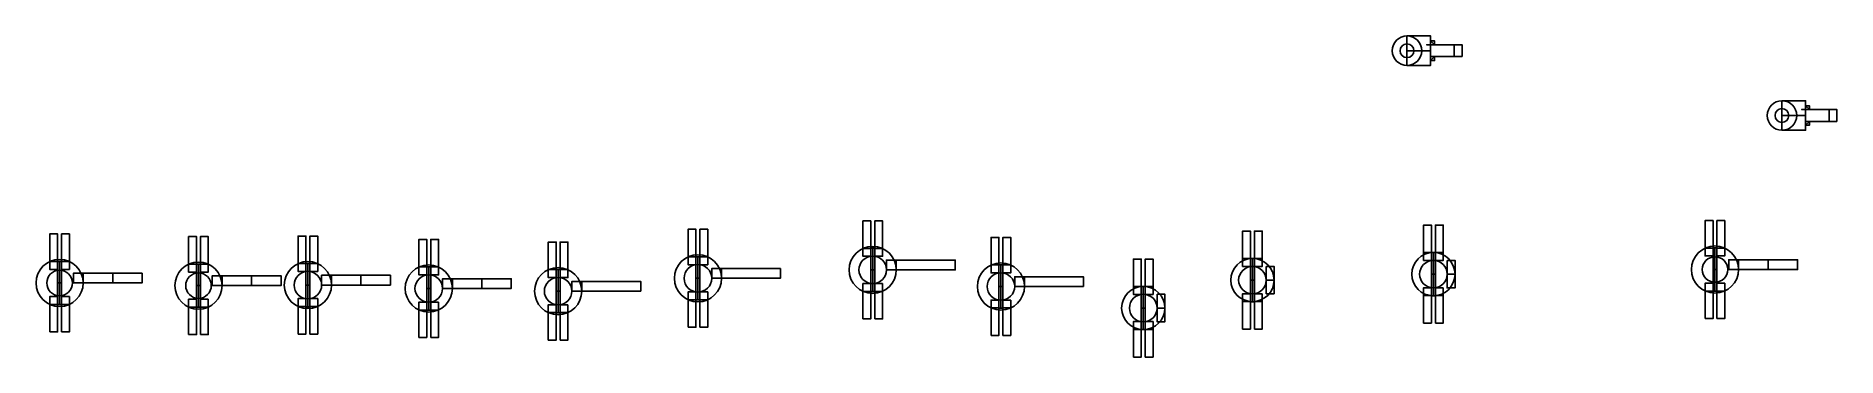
# Model space of a CAD drawing. Header units: millimetres. Extents: x -100 to 358, y 1330 to 1411.
import ezdxf

# ---------------------------------------------------------------- set-up
doc = ezdxf.new("R2010")
doc.units = ezdxf.units.MM

msp = doc.modelspace()

# ---------------------------------------------------------------- linework, layer by layer
at = {"extrusion": (-1, -1.51582e-13, 0)}
for p, q in [((254.56, 1409.16, 3.5), (253.56, 1409.16, 2.5)), ((349.93, 1392.66, 3.5), (348.93, 1392.66, 2.5))]:
    msp.add_line(p, q, dxfattribs=at)
for p, q in [((255.56, 1409.16), (254.56, 1410.16)), ((255.56, 1406.16), (254.56, 1405.16)), ((350.93, 1392.66), (349.93, 1393.66)), ((350.93, 1389.66), (349.93, 1388.66)), ((-91.67, 1360.99), (-91.67, 1353.97, 7)), ((70.7, 1362.18), (70.7, 1355.16, 7)), ((329.4, 1364.4), (329.4, 1357.38, 7)), ((-56.34, 1360.32), (-56.34, 1353.3, 7)), ((-28.51, 1360.46), (-28.51, 1353.43, 7)), ((2.23, 1359.59), (2.23, 1352.56, 7)), ((35.14, 1358.91), (35.14, 1351.89, 7)), ((112.66, 1351.84), (112.66, 1357.34)), ((255.27, 1350.77), (255.27, 1356.27)), ((326.9, 1351.93), (326.9, 1357.43)), ((-94.17, 1348.51), (-94.17, 1354.01)), ((-58.84, 1347.84), (-58.84, 1353.34)), ((-31.01, 1347.98), (-31.01, 1353.48)), ((-0.27, 1347.11), (-0.27, 1352.61)), ((32.64, 1346.43), (32.64, 1351.93)), ((68.2, 1349.7), (68.2, 1355.2)), ((112.66, 1351.84), (112.66, 1346.34)), ((116.16, 1351.84), (118.66, 1351.84)), ((145.27, 1347.62), (145.27, 1353.12)), ((209.24, 1349.25), (209.24, 1354.75)), ((212.74, 1352.75, 7), (212.74, 1345.75, 12.5)), ((326.9, 1351.93), (326.9, 1346.43)), ((330.4, 1351.93), (332.9, 1351.93)), ((332.9, 1351.93), (340.4, 1351.93, 7)), ((-94.17, 1348.51), (-94.17, 1343.01)), ((-90.67, 1348.51), (-88.17, 1348.51)), ((-88.17, 1348.51), (-80.67, 1348.51, 7)), ((-58.84, 1347.84), (-58.84, 1342.34)), ((-55.34, 1347.84), (-52.84, 1347.84)), ((-52.84, 1347.84), (-45.34, 1347.84, 7)), ((-31.01, 1347.98), (-31.01, 1342.48)), ((-27.51, 1347.98), (-25.01, 1347.98)), ((-25.01, 1347.98), (-17.51, 1347.98, 7)), ((-0.27, 1347.11), (-0.27, 1341.61)), ((3.23, 1347.11), (5.73, 1347.11)), ((5.73, 1347.11), (13.23, 1347.11, 7)), ((68.2, 1349.7), (68.2, 1344.2)), ((71.7, 1349.7), (74.2, 1349.7)), ((145.27, 1347.62), (145.27, 1342.12)), ((148.77, 1347.62), (151.27, 1347.62)), ((181.48, 1342.14, -7), (181.48, 1347.64, -7)), ((209.24, 1349.25), (209.24, 1343.75)), ((255.27, 1350.77), (255.27, 1345.27)), ((-91.67, 1336.04), (-91.67, 1343.06, 7)), ((-56.34, 1335.36), (-56.34, 1342.39, 7)), ((-28.51, 1335.5), (-28.51, 1342.53, 7)), ((32.64, 1346.43), (32.64, 1340.93)), ((36.14, 1346.43), (38.64, 1346.43)), ((70.7, 1337.23), (70.7, 1344.25, 7)), ((184.98, 1345.64), (184.98, 1338.64, 5.5)), ((211.74, 1344.35), (211.74, 1336.77, 7)), ((329.4, 1339.45), (329.4, 1346.47, 7)), ((2.23, 1334.63), (2.23, 1341.65, 7)), ((35.14, 1333.96), (35.14, 1340.98, 7)), ((181.48, 1342.14, -7), (181.48, 1336.64, -7)), ((183.98, 1337.24, -7), (183.98, 1329.66))]:
    msp.add_line(p, q)
at = {"extrusion": (1, 0, 0)}
msp.add_line((211.74, 1354.15), (211.74, 1361.73, 7), dxfattribs=at)
at = {"extrusion": (1, 1.29928e-13, -2.22045e-16)}
msp.add_line((183.98, 1347.03, -7), (183.98, 1354.61), dxfattribs=at)
for points in [[(248.56, 1411.41), (254.56, 1411.41), (254.56, 1407.66), (248.56, 1407.66)], [(248.56, 1407.66), (254.56, 1407.66), (254.56, 1403.91), (248.56, 1403.91)], [(254.56, 1410.16), (255.56, 1410.16), (255.56, 1409.16), (254.56, 1409.16)], [(262.56, 1406.16), (254.56, 1406.16), (254.56, 1409.16), (262.56, 1409.16)], [(262.56, 1406.16), (260.56, 1406.16), (260.56, 1409.16), (262.56, 1409.16)], [(254.56, 1406.16), (255.56, 1406.16), (255.56, 1405.16), (254.56, 1405.16)], [(343.93, 1394.91), (349.93, 1394.91), (349.93, 1391.16), (343.93, 1391.16)], [(349.93, 1393.66), (350.93, 1393.66), (350.93, 1392.66), (349.93, 1392.66)], [(357.93, 1389.66), (349.93, 1389.66), (349.93, 1392.66), (357.93, 1392.66)], [(357.93, 1389.66), (355.93, 1389.66), (355.93, 1392.66), (357.93, 1392.66)], [(343.93, 1391.16), (349.93, 1391.16), (349.93, 1387.41), (343.93, 1387.41)], [(349.93, 1389.66), (350.93, 1389.66), (350.93, 1388.66), (349.93, 1388.66)], [(-96.67, 1353.99), (-94.67, 1353.99), (-94.67, 1360.99), (-96.67, 1360.99)], [(-93.67, 1353.99), (-91.67, 1353.99), (-91.67, 1360.99), (-93.67, 1360.99)], [(65.7, 1355.18), (67.7, 1355.18), (67.7, 1362.18), (65.7, 1362.18)], [(68.7, 1355.18), (70.7, 1355.18), (70.7, 1362.18), (68.7, 1362.18)], [(110.16, 1357.32), (112.16, 1357.32), (112.16, 1364.32), (110.16, 1364.32)], [(113.16, 1357.32), (115.16, 1357.32), (115.16, 1364.32), (113.16, 1364.32)], [(206.74, 1354.73), (208.74, 1354.73), (208.74, 1361.73), (206.74, 1361.73)], [(209.74, 1354.73), (211.74, 1354.73), (211.74, 1361.73), (209.74, 1361.73)], [(252.77, 1356.25), (254.77, 1356.25), (254.77, 1363.25), (252.77, 1363.25)], [(255.77, 1356.25), (257.77, 1356.25), (257.77, 1363.25), (255.77, 1363.25)], [(324.4, 1357.4), (326.4, 1357.4), (326.4, 1364.4), (324.4, 1364.4)], [(327.4, 1357.4), (329.4, 1357.4), (329.4, 1364.4), (327.4, 1364.4)], [(-61.34, 1353.32), (-59.34, 1353.32), (-59.34, 1360.32), (-61.34, 1360.32)], [(-58.34, 1353.32), (-56.34, 1353.32), (-56.34, 1360.32), (-58.34, 1360.32)], [(-33.51, 1353.46), (-31.51, 1353.46), (-31.51, 1360.46), (-33.51, 1360.46)], [(-30.51, 1353.46), (-28.51, 1353.46), (-28.51, 1360.46), (-30.51, 1360.46)], [(-2.77, 1352.59), (-0.77, 1352.59), (-0.77, 1359.59), (-2.77, 1359.59)], [(0.23, 1352.59), (2.23, 1352.59), (2.23, 1359.59), (0.23, 1359.59)], [(30.14, 1351.91), (32.14, 1351.91), (32.14, 1358.91), (30.14, 1358.91)], [(33.14, 1351.91), (35.14, 1351.91), (35.14, 1358.91), (33.14, 1358.91)], [(112.16, 1357.32), (110.16, 1357.32), (110.16, 1355.3), (112.16, 1355.3)], [(112.66, 1357.34), (112.16, 1357.34), (112.16, 1351.84), (112.66, 1351.84)], [(112.66, 1351.84), (113.16, 1351.84), (113.16, 1357.34), (112.66, 1357.34)], [(115.16, 1357.32), (113.16, 1357.32), (113.16, 1355.3), (115.16, 1355.3)], [(142.77, 1353.1), (144.77, 1353.1), (144.77, 1360.1), (142.77, 1360.1)], [(145.77, 1353.1), (147.77, 1353.1), (147.77, 1360.1), (145.77, 1360.1)], [(254.77, 1356.25), (252.77, 1356.25), (252.77, 1354.24), (254.77, 1354.24)], [(255.27, 1356.27), (254.77, 1356.27), (254.77, 1350.77), (255.27, 1350.77)], [(255.27, 1350.77), (255.77, 1350.77), (255.77, 1356.27), (255.27, 1356.27)], [(257.77, 1356.25), (255.77, 1356.25), (255.77, 1354.24), (257.77, 1354.24)], [(326.4, 1357.4), (324.4, 1357.4), (324.4, 1355.39), (326.4, 1355.39)], [(326.9, 1357.43), (326.4, 1357.43), (326.4, 1351.93), (326.9, 1351.93)], [(326.9, 1351.93), (327.4, 1351.93), (327.4, 1357.43), (326.9, 1357.43)], [(329.4, 1357.4), (327.4, 1357.4), (327.4, 1355.39), (329.4, 1355.39)], [(-94.67, 1353.99), (-96.67, 1353.99), (-96.67, 1351.98), (-94.67, 1351.98)], [(-94.17, 1354.01), (-94.67, 1354.01), (-94.67, 1348.51), (-94.17, 1348.51)], [(-94.17, 1348.51), (-93.67, 1348.51), (-93.67, 1354.01), (-94.17, 1354.01)], [(-91.67, 1353.99), (-93.67, 1353.99), (-93.67, 1351.98), (-91.67, 1351.98)], [(-59.34, 1353.32), (-61.34, 1353.32), (-61.34, 1351.3), (-59.34, 1351.3)], [(-58.84, 1353.34), (-59.34, 1353.34), (-59.34, 1347.84), (-58.84, 1347.84)], [(-58.84, 1347.84), (-58.34, 1347.84), (-58.34, 1353.34), (-58.84, 1353.34)], [(-56.34, 1353.32), (-58.34, 1353.32), (-58.34, 1351.3), (-56.34, 1351.3)], [(-31.51, 1353.46), (-33.51, 1353.46), (-33.51, 1351.44), (-31.51, 1351.44)], [(-31.01, 1353.48), (-31.51, 1353.48), (-31.51, 1347.98), (-31.01, 1347.98)], [(-31.01, 1347.98), (-30.51, 1347.98), (-30.51, 1353.48), (-31.01, 1353.48)], [(-28.51, 1353.46), (-30.51, 1353.46), (-30.51, 1351.44), (-28.51, 1351.44)], [(-0.77, 1352.59), (-2.77, 1352.59), (-2.77, 1350.57), (-0.77, 1350.57)], [(-0.27, 1352.61), (-0.77, 1352.61), (-0.77, 1347.11), (-0.27, 1347.11)], [(-0.27, 1347.11), (0.23, 1347.11), (0.23, 1352.61), (-0.27, 1352.61)], [(2.23, 1352.59), (0.23, 1352.59), (0.23, 1350.57), (2.23, 1350.57)], [(32.14, 1351.91), (30.14, 1351.91), (30.14, 1349.9), (32.14, 1349.9)], [(32.64, 1351.93), (32.14, 1351.93), (32.14, 1346.43), (32.64, 1346.43)], [(32.64, 1346.43), (33.14, 1346.43), (33.14, 1351.93), (32.64, 1351.93)], [(35.14, 1351.91), (33.14, 1351.91), (33.14, 1349.9), (35.14, 1349.9)], [(67.7, 1355.18), (65.7, 1355.18), (65.7, 1353.17), (67.7, 1353.17)], [(68.2, 1355.2), (67.7, 1355.2), (67.7, 1349.7), (68.2, 1349.7)], [(68.2, 1349.7), (68.7, 1349.7), (68.7, 1355.2), (68.2, 1355.2)], [(70.7, 1355.18), (68.7, 1355.18), (68.7, 1353.17), (70.7, 1353.17)], [(71.7, 1349.7), (74.2, 1349.7), (74.2, 1352.2), (71.7, 1352.2)], [(74.2, 1349.7), (89.2, 1349.7), (89.2, 1352.2), (74.2, 1352.2)], [(112.66, 1351.84), (112.16, 1351.84), (112.16, 1346.34), (112.66, 1346.34)], [(113.16, 1351.84), (112.66, 1351.84), (112.66, 1346.34), (113.16, 1346.34)], [(116.16, 1351.84), (118.66, 1351.84), (118.66, 1354.34), (116.16, 1354.34)], [(118.66, 1351.84), (133.66, 1351.84), (133.66, 1354.34), (118.66, 1354.34)], [(144.77, 1353.1), (142.77, 1353.1), (142.77, 1351.09), (144.77, 1351.09)], [(145.27, 1353.12), (144.77, 1353.12), (144.77, 1347.62), (145.27, 1347.62)], [(145.27, 1347.62), (145.77, 1347.62), (145.77, 1353.12), (145.27, 1353.12)], [(147.77, 1353.1), (145.77, 1353.1), (145.77, 1351.09), (147.77, 1351.09)], [(208.74, 1354.73), (206.74, 1354.73), (206.74, 1352.71), (208.74, 1352.71)], [(209.24, 1354.75), (208.74, 1354.75), (208.74, 1349.25), (209.24, 1349.25)], [(209.24, 1349.25), (209.74, 1349.25), (209.74, 1354.75), (209.24, 1354.75)], [(211.74, 1354.73), (209.74, 1354.73), (209.74, 1352.71), (211.74, 1352.71)], [(212.74, 1352.75), (214.74, 1352.75), (214.74, 1349.25), (212.74, 1349.25)], [(258.77, 1354.27), (260.77, 1354.27), (260.77, 1350.77), (258.77, 1350.77)], [(326.9, 1351.93), (326.4, 1351.93), (326.4, 1346.43), (326.9, 1346.43)], [(327.4, 1351.93), (326.9, 1351.93), (326.9, 1346.43), (327.4, 1346.43)], [(330.4, 1351.93), (332.9, 1351.93), (332.9, 1354.43), (330.4, 1354.43)], [(332.9, 1351.93), (347.9, 1351.93), (347.9, 1354.43), (332.9, 1354.43)], [(332.9, 1354.43), (340.4, 1354.43), (340.4, 1351.93), (332.9, 1351.93)], [(-94.17, 1348.51), (-94.67, 1348.51), (-94.67, 1343.01), (-94.17, 1343.01)], [(-93.67, 1348.51), (-94.17, 1348.51), (-94.17, 1343.01), (-93.67, 1343.01)], [(-90.67, 1348.51), (-88.17, 1348.51), (-88.17, 1351.01), (-90.67, 1351.01)], [(-88.17, 1348.51), (-73.17, 1348.51), (-73.17, 1351.01), (-88.17, 1351.01)], [(-88.17, 1351.01), (-80.67, 1351.01), (-80.67, 1348.51), (-88.17, 1348.51)], [(-58.84, 1347.84), (-59.34, 1347.84), (-59.34, 1342.34), (-58.84, 1342.34)], [(-58.34, 1347.84), (-58.84, 1347.84), (-58.84, 1342.34), (-58.34, 1342.34)], [(-55.34, 1347.84), (-52.84, 1347.84), (-52.84, 1350.34), (-55.34, 1350.34)], [(-52.84, 1347.84), (-37.84, 1347.84), (-37.84, 1350.34), (-52.84, 1350.34)], [(-52.84, 1350.34), (-45.34, 1350.34), (-45.34, 1347.84), (-52.84, 1347.84)], [(-31.01, 1347.98), (-31.51, 1347.98), (-31.51, 1342.48), (-31.01, 1342.48)], [(-30.51, 1347.98), (-31.01, 1347.98), (-31.01, 1342.48), (-30.51, 1342.48)], [(-27.51, 1347.98), (-25.01, 1347.98), (-25.01, 1350.48), (-27.51, 1350.48)], [(-25.01, 1347.98), (-10.01, 1347.98), (-10.01, 1350.48), (-25.01, 1350.48)], [(-25.01, 1350.48), (-17.51, 1350.48), (-17.51, 1347.98), (-25.01, 1347.98)], [(-0.27, 1347.11), (-0.77, 1347.11), (-0.77, 1341.61), (-0.27, 1341.61)], [(0.23, 1347.11), (-0.27, 1347.11), (-0.27, 1341.61), (0.23, 1341.61)], [(3.23, 1347.11), (5.73, 1347.11), (5.73, 1349.61), (3.23, 1349.61)], [(5.73, 1347.11), (20.73, 1347.11), (20.73, 1349.61), (5.73, 1349.61)], [(5.73, 1349.61), (13.23, 1349.61), (13.23, 1347.11), (5.73, 1347.11)], [(36.14, 1346.43), (38.64, 1346.43), (38.64, 1348.93), (36.14, 1348.93)], [(38.64, 1346.43), (53.64, 1346.43), (53.64, 1348.93), (38.64, 1348.93)], [(68.2, 1349.7), (67.7, 1349.7), (67.7, 1344.2), (68.2, 1344.2)], [(68.7, 1349.7), (68.2, 1349.7), (68.2, 1344.2), (68.7, 1344.2)], [(112.16, 1348.38), (110.16, 1348.38), (110.16, 1346.36), (112.16, 1346.36)], [(115.16, 1348.38), (113.16, 1348.38), (113.16, 1346.36), (115.16, 1346.36)], [(145.27, 1347.62), (144.77, 1347.62), (144.77, 1342.12), (145.27, 1342.12)], [(145.77, 1347.62), (145.27, 1347.62), (145.27, 1342.12), (145.77, 1342.12)], [(148.77, 1347.62), (151.27, 1347.62), (151.27, 1350.12), (148.77, 1350.12)], [(151.27, 1347.62), (166.27, 1347.62), (166.27, 1350.12), (151.27, 1350.12)], [(209.24, 1349.25), (208.74, 1349.25), (208.74, 1343.75), (209.24, 1343.75)], [(209.74, 1349.25), (209.24, 1349.25), (209.24, 1343.75), (209.74, 1343.75)], [(212.74, 1349.25), (214.74, 1349.25), (214.74, 1345.75), (212.74, 1345.75)], [(254.77, 1347.31), (252.77, 1347.31), (252.77, 1345.29), (254.77, 1345.29)], [(255.27, 1350.77), (254.77, 1350.77), (254.77, 1345.27), (255.27, 1345.27)], [(255.77, 1350.77), (255.27, 1350.77), (255.27, 1345.27), (255.77, 1345.27)], [(257.77, 1347.31), (255.77, 1347.31), (255.77, 1345.29), (257.77, 1345.29)], [(258.77, 1350.77), (260.77, 1350.77), (260.77, 1347.27), (258.77, 1347.27)], [(326.4, 1348.46), (324.4, 1348.46), (324.4, 1346.45), (326.4, 1346.45)], [(329.4, 1348.46), (327.4, 1348.46), (327.4, 1346.45), (329.4, 1346.45)], [(-94.67, 1345.05), (-96.67, 1345.05), (-96.67, 1343.04), (-94.67, 1343.04)], [(-96.67, 1336.04), (-94.67, 1336.04), (-94.67, 1343.04), (-96.67, 1343.04)], [(-91.67, 1345.05), (-93.67, 1345.05), (-93.67, 1343.04), (-91.67, 1343.04)], [(-93.67, 1336.04), (-91.67, 1336.04), (-91.67, 1343.04), (-93.67, 1343.04)], [(-59.34, 1344.38), (-61.34, 1344.38), (-61.34, 1342.36), (-59.34, 1342.36)], [(-61.34, 1335.36), (-59.34, 1335.36), (-59.34, 1342.36), (-61.34, 1342.36)], [(-56.34, 1344.38), (-58.34, 1344.38), (-58.34, 1342.36), (-56.34, 1342.36)], [(-58.34, 1335.36), (-56.34, 1335.36), (-56.34, 1342.36), (-58.34, 1342.36)], [(-31.51, 1344.52), (-33.51, 1344.52), (-33.51, 1342.5), (-31.51, 1342.5)], [(-33.51, 1335.5), (-31.51, 1335.5), (-31.51, 1342.5), (-33.51, 1342.5)], [(-28.51, 1344.52), (-30.51, 1344.52), (-30.51, 1342.5), (-28.51, 1342.5)], [(-30.51, 1335.5), (-28.51, 1335.5), (-28.51, 1342.5), (-30.51, 1342.5)], [(-0.77, 1343.65), (-2.77, 1343.65), (-2.77, 1341.63), (-0.77, 1341.63)], [(2.23, 1343.65), (0.23, 1343.65), (0.23, 1341.63), (2.23, 1341.63)], [(32.14, 1342.97), (30.14, 1342.97), (30.14, 1340.96), (32.14, 1340.96)], [(32.64, 1346.43), (32.14, 1346.43), (32.14, 1340.93), (32.64, 1340.93)], [(33.14, 1346.43), (32.64, 1346.43), (32.64, 1340.93), (33.14, 1340.93)], [(35.14, 1342.97), (33.14, 1342.97), (33.14, 1340.96), (35.14, 1340.96)], [(67.7, 1346.24), (65.7, 1346.24), (65.7, 1344.23), (67.7, 1344.23)], [(65.7, 1337.23), (67.7, 1337.23), (67.7, 1344.23), (65.7, 1344.23)], [(70.7, 1346.24), (68.7, 1346.24), (68.7, 1344.23), (70.7, 1344.23)], [(68.7, 1337.23), (70.7, 1337.23), (70.7, 1344.23), (68.7, 1344.23)], [(110.16, 1339.36), (112.16, 1339.36), (112.16, 1346.36), (110.16, 1346.36)], [(113.16, 1339.36), (115.16, 1339.36), (115.16, 1346.36), (113.16, 1346.36)], [(144.77, 1344.16), (142.77, 1344.16), (142.77, 1342.15), (144.77, 1342.15)], [(147.77, 1344.16), (145.77, 1344.16), (145.77, 1342.15), (147.77, 1342.15)], [(208.74, 1345.78), (206.74, 1345.78), (206.74, 1343.77), (208.74, 1343.77)], [(206.74, 1336.77), (208.74, 1336.77), (208.74, 1343.77), (206.74, 1343.77)], [(211.74, 1345.78), (209.74, 1345.78), (209.74, 1343.77), (211.74, 1343.77)], [(209.74, 1336.77), (211.74, 1336.77), (211.74, 1343.77), (209.74, 1343.77)], [(252.77, 1338.29), (254.77, 1338.29), (254.77, 1345.29), (252.77, 1345.29)], [(255.77, 1338.29), (257.77, 1338.29), (257.77, 1345.29), (255.77, 1345.29)], [(324.4, 1339.45), (326.4, 1339.45), (326.4, 1346.45), (324.4, 1346.45)], [(327.4, 1339.45), (329.4, 1339.45), (329.4, 1346.45), (327.4, 1346.45)], [(-2.77, 1334.63), (-0.77, 1334.63), (-0.77, 1341.63), (-2.77, 1341.63)], [(0.23, 1334.63), (2.23, 1334.63), (2.23, 1341.63), (0.23, 1341.63)], [(30.14, 1333.96), (32.14, 1333.96), (32.14, 1340.96), (30.14, 1340.96)], [(33.14, 1333.96), (35.14, 1333.96), (35.14, 1340.96), (33.14, 1340.96)], [(142.77, 1335.15), (144.77, 1335.15), (144.77, 1342.15), (142.77, 1342.15)], [(145.77, 1335.15), (147.77, 1335.15), (147.77, 1342.15), (145.77, 1342.15)]]:
    msp.add_lwpolyline(points, close=True)
at = {"extrusion": (-1.51582e-13, 1, -1.4013e-45), "elevation": 1409.16}
msp.add_lwpolyline([(-254.56, 2.5), (-253.56, 2.5), (-253.56, 3.5), (-254.56, 3.5)], close=True, dxfattribs=at)
at = {"extrusion": (-1.51582e-13, 1, 0), "elevation": 1392.66}
msp.add_lwpolyline([(-349.93, 2.5), (-348.93, 2.5), (-348.93, 3.5), (-349.93, 3.5)], close=True, dxfattribs=at)
for points, elevation in [([(178.98, 1347.61), (180.98, 1347.61), (180.98, 1354.61), (178.98, 1354.61)], -7), ([(181.98, 1347.61), (183.98, 1347.61), (183.98, 1354.61), (181.98, 1354.61)], -7), ([(332.9, 1351.93), (340.4, 1351.93), (340.4, 1351.93), (332.9, 1351.93)], 7), ([(-88.17, 1348.51), (-80.67, 1348.51), (-80.67, 1348.51), (-88.17, 1348.51)], 7), ([(-52.84, 1347.84), (-45.34, 1347.84), (-45.34, 1347.84), (-52.84, 1347.84)], 7), ([(-25.01, 1347.98), (-17.51, 1347.98), (-17.51, 1347.98), (-25.01, 1347.98)], 7), ([(5.73, 1347.11), (13.23, 1347.11), (13.23, 1347.11), (5.73, 1347.11)], 7), ([(180.98, 1347.61), (178.98, 1347.61), (178.98, 1345.6), (180.98, 1345.6)], -7), ([(181.48, 1347.64), (180.98, 1347.64), (180.98, 1342.14), (181.48, 1342.14)], -7), ([(181.48, 1342.14), (181.98, 1342.14), (181.98, 1347.64), (181.48, 1347.64)], -7), ([(183.98, 1347.61), (181.98, 1347.61), (181.98, 1345.6), (183.98, 1345.6)], -7), ([(184.98, 1345.64), (186.98, 1345.64), (186.98, 1342.14), (184.98, 1342.14)], -7), ([(180.98, 1338.67), (178.98, 1338.67), (178.98, 1336.66), (180.98, 1336.66)], -7), ([(181.48, 1342.14), (180.98, 1342.14), (180.98, 1336.64), (181.48, 1336.64)], -7), ([(181.98, 1342.14), (181.48, 1342.14), (181.48, 1336.64), (181.98, 1336.64)], -7), ([(183.98, 1338.67), (181.98, 1338.67), (181.98, 1336.66), (183.98, 1336.66)], -7), ([(184.98, 1342.14), (186.98, 1342.14), (186.98, 1338.64), (184.98, 1338.64)], -7), ([(178.98, 1329.66), (180.98, 1329.66), (180.98, 1336.66), (178.98, 1336.66)], -7), ([(181.98, 1329.66), (183.98, 1329.66), (183.98, 1336.66), (181.98, 1336.66)], -7)]:
    msp.add_lwpolyline(points, close=True, dxfattribs=dict(elevation=elevation))
at = {"extrusion": (1.36424e-13, -1, 3.50325e-46)}
for points, elevation in [([(89.2, 7), (87.2, 7), (87.2, 0), (89.2, 0)], -1349.7), ([(53.64, 7), (51.64, 7), (51.64, 0), (53.64, 0)], -1346.43)]:
    msp.add_lwpolyline(points, close=True, dxfattribs=dict(at, elevation=elevation))
for centre, radius in [((248.56, 1407.66), 3.75), ((248.56, 1407.66), 1.75), ((343.93, 1391.16), 3.75), ((343.93, 1391.16), 1.75), ((112.66, 1351.84), 6), ((255.27, 1350.77), 5.5), ((326.9, 1351.93), 6), ((-94.17, 1348.51), 6), ((-94.17, 1348.51), 3.25), ((-58.84, 1347.84), 6), ((-31.01, 1347.98), 6), ((-31.01, 1347.98), 3.5), ((-0.27, 1347.11), 6), ((32.64, 1346.43), 6), ((68.2, 1349.7), 6), ((68.2, 1349.7), 3.5), ((112.66, 1351.84), 3.5), ((145.27, 1347.62), 6), ((209.24, 1349.25), 5.5), ((209.24, 1349.25), 3.5), ((255.27, 1350.77), 3.5), ((326.9, 1351.93), 3.25), ((-58.84, 1347.84), 3.25), ((-0.27, 1347.11), 3.5), ((32.64, 1346.43), 3.5), ((145.27, 1347.62), 3.5), ((181.48, 1342.14, -7), 5.5), ((181.48, 1342.14, -7), 3.5)]:
    msp.add_circle(centre, radius)
at = {"extrusion": (-1.13687e-13, 1, 7.00649e-46)}
msp.add_circle((-260.56, 3.5, 1409.16), 1.75, dxfattribs=at)
at = {"extrusion": (-1.13687e-13, 1, 0)}
msp.add_circle((-355.93, 3.5, 1392.66), 1.75, dxfattribs=at)
at = {"extrusion": (1, 1.29928e-13, 0)}
for centre in [(1360.89, 3.5, 329.4), (1357.48, 3.5, -91.67), (1356.81, 3.5, -56.34), (1356.95, 3.5, -28.51), (1356.07, 3.5, 2.23), (1355.4, 3.5, 35.14), (1358.67, 3.5, 70.7), (1340.74, 3.5, 70.7), (1342.96, 3.5, 329.4), (1339.55, 3.5, -91.67), (1338.87, 3.5, -56.34), (1339.01, 3.5, -28.51), (1338.14, 3.5, 2.23), (1337.47, 3.5, 35.14)]:
    msp.add_circle(centre, 1.75, dxfattribs=at)
at = {"extrusion": (1, 0, 0)}
for centre in [(1357.94, 3.5, 211.74), (1349.25, 9.75, 212.74), (1340.56, 3.5, 211.74)]:
    msp.add_circle(centre, 1.75, dxfattribs=at)
at = {"extrusion": (1, 1.29928e-13, -2.22045e-16)}
for centre in [(1350.82, -3.5, 183.98), (1342.14, 2.75, 184.98), (1333.45, -3.5, 183.98)]:
    msp.add_circle(centre, 1.75, dxfattribs=at)
at = {"extrusion": (1.36424e-13, -1, 0)}
msp.add_circle((336.65, 3.5, -1351.93), 1.75, dxfattribs=at)
at = {"extrusion": (1.36424e-13, -1, 3.50325e-46)}
for centre in [(-84.42, 3.5, -1348.51), (-49.09, 3.5, -1347.84), (-21.26, 3.5, -1347.98), (9.48, 3.5, -1347.11), (85.45, 3.5, -1349.7), (49.89, 3.5, -1346.43)]:
    msp.add_circle(centre, 1.75, dxfattribs=at)

doc.saveas('drawing.dxf')
